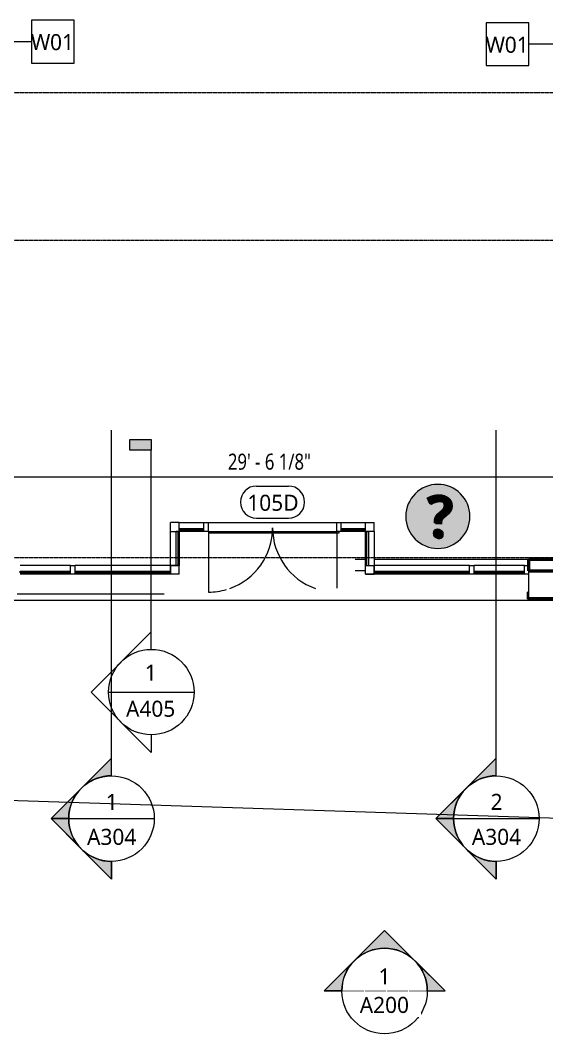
# Model space of a CAD drawing. Header units: inches. Extents: x -1548 to 1644, y -860 to 924.
# Drawn here: x -565 to -269, y -598 to -29 of the extents above; entities that cross this region are included whole.
import ezdxf

# ---------------------------------------------------------------- set-up
doc = ezdxf.new("R2010")
doc.units = ezdxf.units.IN
doc.header["$MEASUREMENT"] = 0
doc.linetypes.add('Grid Line', pattern=[0.875, 0.5, -0.125, 0.125, -0.125])
for name, color, linetype, lineweight in [('A-ANNO-DIMS', 211, 'Continuous', 9), ('A-ANNO-DIMS-96', 211, 'Continuous', 9), ('A-ANNO-NOTE', 131, 'Continuous', 9), ('A-COLS', 52, 'Continuous', 9), ('A-DOOR', 31, 'Continuous', 13), ('A-DOOR-IDEN', 31, 'Continuous', 9), ('A-FLOR', 192, 'Continuous', 13), ('A-GLAZ-CURT', 52, 'Continuous', 9), ('A-GLAZ-CWMG', 51, 'Continuous', 9), ('A-WALL', 113, 'Continuous', 13), ('A-WALL-IDEN', 211, 'Continuous', 9), ('E-ARBL-BNDY', 71, 'Continuous', 9), ('G-ANNO-SYMB', 111, 'Continuous', 9), ('S-GRID', 1, 'Continuous', 9)]:
    doc.layers.add(name, color=color, linetype=linetype, lineweight=lineweight)
doc.styles.add('Arial_2', font='arial.ttf', dxfattribs={"width": 5.3, "height": 3})
doc.styles.add('Trebuchet MS', font='trebuc.ttf', dxfattribs={"width": 0.8, "height": 9})
doc.styles.add('Trebuchet MS_1', font='trebuc.ttf', dxfattribs={"height": 9})
doc.styles.add('Trebuchet MS_B_1', font='trebucbd.ttf', dxfattribs={"height": 0.25})
doc.dimstyles.new('Linear_-_3_32__Trebuchet_MS', dxfattribs={"dimscale": 12, "dimtxt": 9.278558, "dimasz": 0.375, "dimexe": 0.5, "dimexo": 0.5, "dimgap": 0.125, "dimtad": 1, "dimdec": 4, "dimrnd": 0.0625, "dimzin": 3, "dimdsep": 46, "dimlunit": 4, "dimtxsty": 'Trebuchet MS', "dimblk1": 'OBLIQUE', "dimblk2": 'OBLIQUE', "dimsah": 1, "dimcen": 0.09, "dimdle": 0.375, "dimazin": 0, "dimtfac": 1, "dimtdec": 4, "dimtix": 1, "dimtmove": 0, "dimatfit": 3, "dimfxl": 1, "dimtvp": 1, "dimfrac": 2, "dimtolj": 1, "dimtzin": 0, "dimarcsym": 2})

# ---------------------------------------------------------------- blocks, each defined once
blk = doc.blocks.new('Snowdon Towers Sample Facades_rvt-1-L1')
at = {"layer": 'A-COLS', "color": 55, "lineweight": 13}
for p, q in [((-279.75, -353.85), (-279.75, -350.1)), ((-279, -350.1), (-279.75, -350.1)), ((-279.75, -353.85), (-279, -353.1)), ((-279.75, -353.85), (-249, -353.85))]:
    blk.add_line(p, q, dxfattribs=at)
at = {"layer": 'A-WALL', "color": 8, "lineweight": 20}
for p, q in [((-279, -338.1), (-249, -338.1)), ((-279, -350.1), (-279, -338.1)), ((-279, -353.1), (-279, -350.1)), ((-279, -353.1), (-249, -353.1))]:
    blk.add_line(p, q, dxfattribs=at)
blk = doc.blocks.new('Snowdon Towers Sample Structural_rvt-1-L1')
at = {"layer": 'A-FLOR', "color": 10}
blk.add_line((-566.25, -351), (-483.65, -351), dxfattribs=at)
blk = doc.blocks.new('Snowdon Towers Sample Electrical_rvt-1-L1')
at = {"layer": 'E-ARBL-BNDY', "color": 253}
blk.add_line((-602.38, -354.5), (47, -354.5), dxfattribs=at)
blk = doc.blocks.new('Snowdon Towers Sample Site_rvt-1-L1')
at = {"layer": 'A-FLOR', "color": 10}
for p, q in [((-458.88, -315.97), (-386.88, -315.97)), ((73.41, -488.28), (-955.71, -454.21))]:
    blk.add_line(p, q, dxfattribs=at)
blk = doc.blocks.new('System Panel - Glazed-1447785-L1')
at = {"layer": 'A-GLAZ-CURT', "lineweight": 13}
for p, q in [((-14.125, -0.75), (14.125, -0.75)), ((-14.125, -1.75), (-14.125, -0.75)), ((14.125, -1.75), (-14.125, -1.75)), ((14.125, -1.75), (14.125, -0.75))]:
    blk.add_line(p, q, dxfattribs=at)
blk = doc.blocks.new('System Panel - Glazed-1447786-L1')
at = {"layer": 'A-GLAZ-CURT', "lineweight": 13}
for p, q in [((-26.75, -0.75), (26.75, -0.75)), ((-26.75, -1.75), (-26.75, -0.75)), ((26.75, -1.75), (-26.75, -1.75)), ((26.75, -1.75), (26.75, -0.75))]:
    blk.add_line(p, q, dxfattribs=at)
blk = doc.blocks.new('Rectangular Mullion - 2_5_ x 5_ rectangular-1447787-L1')
at = {"layer": 'A-GLAZ-CWMG', "lineweight": 20}
for p, q in [((0, 2.5), (-2.5, 2.5)), ((-2.5, 2.5), (-2.5, -2.5)), ((0, 2.5), (0, -2.5)), ((-2.5, -2.5), (0, -2.5))]:
    blk.add_line(p, q, dxfattribs=at)
blk = doc.blocks.new('Rectangular Mullion - 2_5_ x 5_ rectangular-1442817-L1')
at = {"layer": 'A-GLAZ-CWMG'}
for p, q in [((-564.5, -334.97), (-536.25, -334.97)), ((-536.25, -339.97), (-564.5, -339.97))]:
    blk.add_line(p, q, dxfattribs=at)
blk = doc.blocks.new('Rectangular Mullion - 2_5_ x 5_ rectangular-1442818-L1')
at = {"layer": 'A-GLAZ-CWMG'}
for p, q in [((-533.75, -334.97), (-480.25, -334.97)), ((-480.25, -339.97), (-533.75, -339.97))]:
    blk.add_line(p, q, dxfattribs=at)
blk = doc.blocks.new('Rectangular Mullion - 2_5_ x 5_ rectangular-1447778-L1')
at = {"layer": 'A-GLAZ-CWMG', "lineweight": 20}
for p, q in [((1.25, 2.5), (-1.25, 2.5)), ((-1.25, 2.5), (-1.25, -2.5)), ((1.25, 2.5), (1.25, -2.5)), ((-1.25, -2.5), (1.25, -2.5))]:
    blk.add_line(p, q, dxfattribs=at)
blk = doc.blocks.new('Rectangular Mullion - 5_ x 5_ rectangular _Off Center-Left_-1448542-L1')
at = {"layer": 'A-GLAZ-CWMG', "lineweight": 20}
for p, q in [((3.75, 2.5), (-1.25, 2.5)), ((-1.25, 2.5), (-1.25, -2.5)), ((3.75, 2.5), (3.75, -2.5)), ((-1.25, -2.5), (3.75, -2.5))]:
    blk.add_line(p, q, dxfattribs=at)
blk = doc.blocks.new('Rectangular Mullion - 5_ x 5_ rectangular _Off Center-Right_-1448630-L1')
at = {"layer": 'A-GLAZ-CWMG', "lineweight": 20}
for p, q in [((1.25, 2.5), (-3.75, 2.5)), ((-3.75, 2.5), (-3.75, -2.5)), ((1.25, 2.5), (1.25, -2.5)), ((-3.75, -2.5), (1.25, -2.5))]:
    blk.add_line(p, q, dxfattribs=at)
blk = doc.blocks.new('Rectangular Mullion - 5_ x 5_ rectangular _Off Center-Right_-1448646-L1')
at = {"layer": 'A-GLAZ-CWMG', "lineweight": 20}
for p, q in [((0, 2.5), (-5, 2.5)), ((-5, 2.5), (-5, -2.5)), ((0, 2.5), (0, -2.5)), ((-5, -2.5), (0, -2.5))]:
    blk.add_line(p, q, dxfattribs=at)
blk = doc.blocks.new('System Panel - Threshold-1447764-L1')
at = {"layer": 'A-GLAZ-CURT'}
for p, q in [((-36.625, 2.5), (35.375, 2.5)), ((-36.625, -2.5), (-36.625, -3.5)), ((36.625, -3.5), (-36.625, -3.5)), ((36.625, -2.5), (36.625, -3.5))]:
    blk.add_line(p, q, dxfattribs=at)
blk = doc.blocks.new('Quad Corner Mullion - 5_ x 5_ Quad Corner-1448309-L1')
at = {"layer": 'A-GLAZ-CWMG', "lineweight": 20}
for p, q in [((2.5, 2.5), (-2.5, 2.5)), ((-2.5, 2.5), (-2.5, -2.5)), ((2.5, 2.5), (2.5, -2.5)), ((-2.5, -2.5), (2.5, -2.5))]:
    blk.add_line(p, q, dxfattribs=at)
blk = doc.blocks.new('Door-Curtain-Wall-Double-Storefront - Door-Curtain-Wall-Double-Storefront-1734871-L1')
at = {"layer": 'A-DOOR', "lineweight": 9}
for p, q in [((-36, -2.5), (-36, -36.5)), ((36, -2.5), (36, -34.39))]:
    blk.add_line(p, q, dxfattribs=at)
for centre, start, end in [((-36, -0.5), 289.3533, 0), ((36, -0.5), 180, 250.6467), ((-36, -0.5), 270, 286.4062)]:
    blk.add_arc(centre, 36, start, end, dxfattribs=at)
blk = doc.blocks.new('System Panel - Glazed-1448054-L1')
at = {"layer": 'A-GLAZ-CURT', "lineweight": 13}
for p, q in [((-6.9375, -0.75), (6.9375, -0.75)), ((-6.9375, -1.75), (-6.9375, -0.75)), ((6.9375, -1.75), (-6.9375, -1.75)), ((6.9375, -1.75), (6.9375, -0.75))]:
    blk.add_line(p, q, dxfattribs=at)
blk = doc.blocks.new('System Panel - Glazed-1448055-L1')
at = {"layer": 'A-GLAZ-CURT', "lineweight": 13}
for p, q in [((-6.8125, -0.75), (6.8125, -0.75)), ((-6.8125, -1.75), (-6.8125, -0.75)), ((6.8125, -1.75), (-6.8125, -1.75)), ((6.8125, -1.75), (6.8125, -0.75))]:
    blk.add_line(p, q, dxfattribs=at)
blk = doc.blocks.new('Rectangular Mullion - 2_5_ x 5_ rectangular-1448048-L1')
at = {"layer": 'A-GLAZ-CWMG', "lineweight": 20}
for p, q in [((1.25, 2.5), (-1.25, 2.5)), ((-1.25, 2.5), (-1.25, -2.5)), ((1.25, 2.5), (1.25, -2.5)), ((-1.25, -2.5), (1.25, -2.5))]:
    blk.add_line(p, q, dxfattribs=at)
blk = doc.blocks.new('Quad Corner Mullion - 5_ x 5_ Quad Corner-1448327-L1')
at = {"layer": 'A-GLAZ-CWMG', "lineweight": 20}
for p, q in [((2.5, 2.5), (-2.5, 2.5)), ((-2.5, 2.5), (-2.5, -2.5)), ((2.5, 2.5), (2.5, -2.5)), ((-2.5, -2.5), (2.5, -2.5))]:
    blk.add_line(p, q, dxfattribs=at)
blk = doc.blocks.new('Rectangular Mullion - 2_5_ x 5_ rectangular-1448035-L1')
at = {"layer": 'A-GLAZ-CWMG'}
for p, q in [((-384.38, -310.97), (-370.75, -310.97)), ((-370.75, -315.97), (-384.38, -315.97))]:
    blk.add_line(p, q, dxfattribs=at)
blk = doc.blocks.new('Rectangular Mullion - 2_5_ x 5_ rectangular-1448036-L1')
at = {"layer": 'A-GLAZ-CWMG'}
for p, q in [((-475.25, -310.97), (-461.38, -310.97)), ((-461.38, -315.97), (-475.25, -315.97))]:
    blk.add_line(p, q, dxfattribs=at)
blk = doc.blocks.new('System Panel - Glazed-1448276-L1')
at = {"layer": 'A-GLAZ-CURT', "lineweight": 13}
for p, q in [((-9.5, -0.75), (9.5, -0.75)), ((-9.5, -1.75), (-9.5, -0.75)), ((9.5, -1.75), (-9.5, -1.75)), ((9.5, -1.75), (9.5, -0.75))]:
    blk.add_line(p, q, dxfattribs=at)
blk = doc.blocks.new('Rectangular Mullion - 5_ x 5_ rectangular _Off Center-Right_-1448689-L1')
at = {"layer": 'A-GLAZ-CWMG', "lineweight": 20}
for p, q in [((0, 2.5), (-5, 2.5)), ((-5, 2.5), (-5, -2.5)), ((0, 2.5), (0, -2.5)), ((-5, -2.5), (0, -2.5))]:
    blk.add_line(p, q, dxfattribs=at)
blk = doc.blocks.new('Rectangular Mullion - 2_5_ x 5_ rectangular-1448154-L1')
at = {"layer": 'A-GLAZ-CWMG'}
for p, q in [((-370.75, -334.97), (-370.75, -315.97)), ((-365.75, -315.97), (-365.75, -334.97))]:
    blk.add_line(p, q, dxfattribs=at)
blk = doc.blocks.new('Elevation - Filled Arrow-363604-L1')
at = {"layer": 'G-ANNO-SYMB'}
blk.add_circle((0, 0), 0.25, dxfattribs=at)
blk = doc.blocks.new('Elevation - Filled Arrow-363555-L1')
at = {"layer": 'G-ANNO-SYMB'}
h = blk.add_hatch(color=256, dxfattribs=at)
edge = h.paths.add_edge_path()
edge.add_line((0, 0.3536), (0.1768, 0.1768))
edge.add_arc((0, 0), 0.25, 45, 135)
edge.add_line((-0.1768, 0.1768), (0, 0.3536))
h = blk.add_hatch(color=256, dxfattribs=at)
edge = h.paths.add_edge_path()
edge.add_line((0.3536, 0), (0.25, 0))
edge.add_arc((0, 0), 0.25, 360, 405)
edge.add_line((0.1768, 0.1768), (0.3536, 0))
edge = h.paths.add_edge_path()
edge.add_line((-0.3536, 0), (-0.1768, 0.1768))
edge.add_arc((0, 0), 0.25, 135, 180)
edge.add_line((-0.25, 0), (-0.3536, 0))
for p, q in [((0, 0.3536), (-0.3536, 0)), ((0, 0.3536), (-0.1768, 0.1768)), ((0.3536, 0), (0, 0.3536)), ((0.1768, 0.1768), (0, 0.3536)), ((-0.1768, 0.1768), (-0.3536, 0)), ((0.3536, 0), (0.1768, 0.1768)), ((-0.25, 0), (-0.3536, 0)), ((0.25, 0), (0.3536, 0)), ((-0.3536, 0), (-0.25, 0)), ((0.25, 0), (0.3536, 0))]:
    blk.add_line(p, q, dxfattribs=at)
for start, end in [(45, 135), (135, 180), (360, 45)]:
    blk.add_arc((0, 0), 0.25, start, end, dxfattribs=at)
blk = doc.blocks.new('DIMBLOCK25-L1')
at = {"layer": 'A-ANNO-DIMS-96'}
for p, q in [((-603, -285.29), (-603, -279.29)), ((-248.88, -285.29), (-248.88, -279.29)), ((-607.5, -285.29), (-248.88, -285.29)), ((-603, -285.29), (-603, -288.11)), ((-248.88, -285.29), (-248.88, -288.11))]:
    blk.add_line(p, q, dxfattribs=at)
at = {"layer": 'A-ANNO-DIMS-96', "lineweight": 70}
for p, q in [((-603, -285.29), (-600.75, -283.04)), ((-248.88, -285.29), (-246.63, -283.04)), ((-603, -285.29), (-605.25, -287.54)), ((-248.88, -285.29), (-251.13, -287.54))]:
    blk.add_line(p, q, dxfattribs=at)
at = {"layer": 'A-ANNO-DIMS-96', "color": 0, "insert": (-447.95, -272.27), "char_height": 9, "width": 52.8406, "attachment_point": 1, "line_spacing_factor": 1.048425, "style": 'Trebuchet MS'}
blk.add_mtext('29\' - 6 1/8"', dxfattribs=at)
blk = doc.blocks.new('_Oblique')
at = {"color": 0, "linetype": 'ByBlock', "lineweight": -2}
blk.add_line((-0.5, -0.5), (0.5, 0.5), dxfattribs=at)
blk = doc.blocks.new('Section - 1_16_ x 1_8_-362314-L1')
at = {"layer": 'G-ANNO-SYMB'}
blk.add_hatch(color=256, dxfattribs=at).paths.add_polyline_path([(0, 0.125), (0, 0), (-0.0625, 0), (-0.0625, 0.125)])
for p, q in [((0, 0.125), (-0.0625, 0.125)), ((-0.0625, 0.125), (-0.0625, 0)), ((0, 0), (0, 0.125)), ((-0.0625, 0), (0, 0))]:
    blk.add_line(p, q, dxfattribs=at)
blk = doc.blocks.new('Section - Section Head - Open-55466-L1')
at = {"layer": 'G-ANNO-SYMB'}
for p, q in [((-0.6032, 0), (-0.2508, 0.3524)), ((0.1017, 0), (-0.2508, 0.3524)), ((-0.5, 0), (-0.6032, 0)), ((0, 0), (0.1017, 0))]:
    blk.add_line(p, q, dxfattribs=at)
blk.add_circle((-0.25, 0), 0.25, dxfattribs=at)
blk = doc.blocks.new('Section - Section Head - Filled-22785-L1')
at = {"layer": 'G-ANNO-SYMB'}
h = blk.add_hatch(color=256, dxfattribs=at)
edge = h.paths.add_edge_path()
edge.add_line((-0.4268, 0.1768), (-0.25, 0.3536))
edge.add_line((-0.25, 0.3536), (-0.25, 0.25))
edge.add_arc((-0.25, 0), 0.25, 90, 135)
h = blk.add_hatch(color=256, dxfattribs=at)
edge = h.paths.add_edge_path()
edge.add_arc((-0.25, 0), 0.25, 45, 90)
edge.add_line((-0.25, 0.25), (-0.25, 0.3536))
edge.add_line((-0.25, 0.3536), (-0.0732, 0.1768))
h = blk.add_hatch(color=256, dxfattribs=at)
edge = h.paths.add_edge_path()
edge.add_arc((-0.25, 0), 0.2503, 137.9216, 180)
edge.add_line((-0.5003, 0), (-0.6036, 0))
edge.add_line((-0.6036, 0), (-0.4358, 0.1678))
h = blk.add_hatch(color=256, dxfattribs=at)
edge = h.paths.add_edge_path()
edge.add_line((-0.0642, 0.1678), (0.1036, 0))
edge.add_line((0.1036, 0), (0.0003, 0))
edge.add_arc((-0.25, 0), 0.2503, 0, 42.0784)
for p, q in [((-0.25, 0.3536), (-0.6036, 0)), ((-0.25, 0.3536), (-0.4268, 0.1768)), ((-0.25, 0.3536), (0.1036, 0)), ((-0.25, 0.25), (-0.25, 0.3536)), ((-0.0732, 0.1768), (-0.25, 0.3536)), ((-0.25, 0.3536), (-0.25, 0.25)), ((-0.4358, 0.1678), (-0.6036, 0)), ((0.1036, 0), (-0.0642, 0.1678)), ((-0.5, 0), (-0.6036, 0)), ((-0.6036, 0), (-0.5003, 0)), ((0.0003, 0), (0.1036, 0)), ((0, 0), (0.1036, 0))]:
    blk.add_line(p, q, dxfattribs=at)
blk.add_circle((-0.25, 0), 0.25, dxfattribs=at)
for radius, start, end in [(0.25, 90, 135), (0.25, 45, 90), (0.2503, 137.9216, 180), (0.2503, 0, 42.0784)]:
    blk.add_arc((-0.25, 0), radius, start, end, dxfattribs=at)
blk = doc.blocks.new('Wall Tag - 1_4_-1225328-L1')
at = {"layer": 'A-WALL-IDEN'}
for p, q in [((-0.125, 0.125), (-0.125, -0.125)), ((0.125, 0.125), (-0.125, 0.125)), ((0.125, -0.125), (0.125, 0.125)), ((-0.125, -0.125), (0.125, -0.125))]:
    blk.add_line(p, q, dxfattribs=at)
blk = doc.blocks.new('Door Tag - Door Tag-2240266-L1')
at = {"layer": 'A-DOOR-IDEN'}
for p, q in [((-0.09375, 0.09375), (0.09375, 0.09375)), ((-0.09375, -0.09375), (0.09375, -0.09375))]:
    blk.add_line(p, q, dxfattribs=at)
for centre, start, end in [((-0.09375, 0), 90, 270), ((0.09375, 0), 270, 90)]:
    blk.add_arc(centre, 0.09375, start, end, dxfattribs=at)
blk = doc.blocks.new('Help Button - Select for Help Link-2350001-L1')
at = {"layer": 'A-ANNO-NOTE'}
h = blk.add_hatch(color=256, dxfattribs=at)
edge = h.paths.add_edge_path()
edge.add_arc((0, 0), 0.1875, 0, 180)
edge.add_arc((0, 0), 0.1875, 180, 360)
at = {"layer": 'A-ANNO-NOTE', "lineweight": 20}
for start, end in [(360, 180), (180, 360)]:
    blk.add_arc((0, 0), 0.1875, start, end, dxfattribs=at)
at = {"layer": 'A-ANNO-NOTE', "char_height": 0.25, "width": 0.183062, "attachment_point": 1, "style": 'Trebuchet MS_B_1'}
for insert in [(-0.0685, 0.1258), (-0.0595, 0.1207)]:
    blk.add_mtext('\\fTrebuchet MS|b1|i0|c0|p34|;?', dxfattribs=dict(at, insert=insert))

msp = doc.modelspace()

# ---------------------------------------------------------------- linework, layer by layer
at = {"layer": 'A-WALL'}
for p, q in [((-376.5642, -331.47476), (-370.75, -331.47476)), ((-365.75, -331.47476), (-279, -331.47476)), ((-370.75, -338.09976), (-376.5642, -338.09976))]:
    msp.add_line(p, q, dxfattribs=at)
at = {"layer": 'A-WALL', "lineweight": 50}
for p, q in [((-279, -331.47476), (-248.875, -331.47476)), ((-279, -338.09976), (-279, -331.47476)), ((-279, -338.09976), (-248.875, -338.09976))]:
    msp.add_line(p, q, dxfattribs=at)
at = {"layer": 'A-WALL-IDEN'}
for p, q in [((-594.25, -40.96277), (-558.52453, -40.96277)), ((-243, -42.43605), (-278.78319, -42.43605))]:
    msp.add_line(p, q, dxfattribs=at)
at = {"layer": 'G-ANNO-SYMB'}
for p, q in [((-513.28888, -453.15975), (-513.28888, -259.11676)), ((-297.28888, -453.15975), (-297.28888, -259.11676)), ((-490.95209, -382.14808), (-490.95209, -270.39748)), ((-514.95209, -406.14808), (-466.95209, -406.14808)), ((-537.28888, -477.15975), (-489.28888, -477.15975)), ((-321.28888, -477.15975), (-273.28888, -477.15975))]:
    msp.add_line(p, q, dxfattribs=at)
at = {"layer": 'S-GRID', "linetype": 'Grid Line'}
for p, q in [((-1479.1199, -69.5), (1029.23722, -69.5)), ((-1479.1199, -152.5), (1029.23722, -152.5)), ((-1479.1199, -330.5), (1029.23722, -330.5))]:
    msp.add_line(p, q, dxfattribs=at)

# ---------------------------------------------------------------- block references
at = {"lineweight": 5}
for name in ['Snowdon Towers Sample Site_rvt-1-L1', 'Snowdon Towers Sample Electrical_rvt-1-L1', 'Snowdon Towers Sample Structural_rvt-1-L1', 'Snowdon Towers Sample Facades_rvt-1-L1']:
    msp.add_blockref(name, (0, 0), dxfattribs=at)
at = {"layer": 'A-ANNO-NOTE', "xscale": 96, "yscale": 96, "zscale": 96}
msp.add_blockref('Help Button - Select for Help Link-2350001-L1', (-330.07869, -307.5), dxfattribs=at)
at = {"layer": 'A-DOOR'}
msp.add_blockref('Door-Curtain-Wall-Double-Storefront - Door-Curtain-Wall-Double-Storefront-1734871-L1', (-422.875, -313.47476), dxfattribs=at)
at = {"layer": 'A-DOOR-IDEN', "xscale": 95.99999999999994, "yscale": 95.99999999999994, "zscale": 95.99999999999994}
msp.add_blockref('Door Tag - Door Tag-2240266-L1', (-422.87606, -299.47476), dxfattribs=at)
at = {"layer": 'A-GLAZ-CURT'}
msp.add_blockref('System Panel - Threshold-1447764-L1', (-422.25, -313.47476), dxfattribs=at)
at = {"layer": 'A-GLAZ-CURT', "lineweight": 13}
for p, rotation in [((-477.75, -325.47476), 89.99999999999959), ((-368.25, -325.47476), 269.9999999999999)]:
    msp.add_blockref('System Panel - Glazed-1448276-L1', p, dxfattribs=dict(at, rotation=rotation))
for name, p in [('System Panel - Glazed-1448054-L1', (-468.3125, -313.47476)), ('System Panel - Glazed-1448055-L1', (-377.5625, -313.47476)), ('System Panel - Glazed-1447785-L1', (-550.375, -337.47476)), ('System Panel - Glazed-1447786-L1', (-507, -337.47476)), ('System Panel - Glazed-1447786-L1', (-339, -337.47476)), ('System Panel - Glazed-1447785-L1', (-295.625, -337.47476))]:
    msp.add_blockref(name, p, dxfattribs=at)
at = {"layer": 'A-GLAZ-CWMG'}
for name, p, rotation in [('Quad Corner Mullion - 5_ x 5_ Quad Corner-1448309-L1', (-477.75, -313.47476), 180), ('Rectangular Mullion - 2_5_ x 5_ rectangular-1448154-L1', (-846, -650.94953), 180), ('Rectangular Mullion - 5_ x 5_ rectangular _Off Center-Right_-1448646-L1', (-477.75, -339.97476), 269.9999999999996)]:
    msp.add_blockref(name, p, dxfattribs=dict(at, rotation=rotation))
for name, p in [('Rectangular Mullion - 2_5_ x 5_ rectangular-1448036-L1', (0, 0)), ('Rectangular Mullion - 2_5_ x 5_ rectangular-1448035-L1', (0, 0)), ('Rectangular Mullion - 2_5_ x 5_ rectangular-1448154-L1', (0, 0)), ('Rectangular Mullion - 2_5_ x 5_ rectangular-1442817-L1', (0, 0)), ('Rectangular Mullion - 2_5_ x 5_ rectangular-1442818-L1', (0, 0)), ('Rectangular Mullion - 2_5_ x 5_ rectangular-1442818-L1', (168, 0)), ('Rectangular Mullion - 2_5_ x 5_ rectangular-1442817-L1', (254.75, 0))]:
    msp.add_blockref(name, p, dxfattribs=at)
at = {"layer": 'A-GLAZ-CWMG', "lineweight": 20, "extrusion": (0, 0, -1)}
for name, p, rotation in [('Rectangular Mullion - 2_5_ x 5_ rectangular-1448048-L1', (460.125, -313.47476), 180), ('Rectangular Mullion - 2_5_ x 5_ rectangular-1448048-L1', (385.625, -313.47476), 180), ('Quad Corner Mullion - 5_ x 5_ Quad Corner-1448327-L1', (368.25, -313.47476), 180), ('Rectangular Mullion - 2_5_ x 5_ rectangular-1447778-L1', (535, -337.47476), 180), ('Rectangular Mullion - 5_ x 5_ rectangular _Off Center-Left_-1448542-L1', (479, -337.47476), 180), ('Rectangular Mullion - 5_ x 5_ rectangular _Off Center-Right_-1448630-L1', (367, -337.47476), 180), ('Rectangular Mullion - 5_ x 5_ rectangular _Off Center-Right_-1448689-L1', (368.25, -339.97476), 270.0000000000001), ('Rectangular Mullion - 2_5_ x 5_ rectangular-1447778-L1', (311, -337.47476), 180), ('Rectangular Mullion - 2_5_ x 5_ rectangular-1447787-L1', (279, -337.47476), 180)]:
    msp.add_blockref(name, p, dxfattribs=dict(at, rotation=rotation))
at = {"layer": 'A-WALL-IDEN', "xscale": 95.99999999999994, "yscale": 95.99999999999994, "zscale": 95.99999999999994}
for p in [(-546.25, -40.96277), (-291, -42.43605)]:
    msp.add_blockref('Wall Tag - 1_4_-1225328-L1', p, dxfattribs=at)
at = {"layer": 'G-ANNO-SYMB', "extrusion": (0, 0, -1), "xscale": 95.99999999999994, "yscale": 95.99999999999994, "zscale": 95.99999999999994, "rotation": 270.0000000000003}
msp.add_blockref('Section - 1_16_ x 1_8_-362314-L1', (490.95209, -270.39748), dxfattribs=at)
at = {"layer": 'G-ANNO-SYMB', "xscale": 95.99999999999994, "yscale": 95.99999999999994, "zscale": 95.99999999999994}
for name, p, rotation in [('Section - Section Head - Open-55466-L1', (-490.95209, -382.14808), 89.99999999999987), ('Section - Section Head - Filled-22785-L1', (-513.28888, -453.15975), 89.99999999999991), ('Section - Section Head - Filled-22785-L1', (-297.28888, -453.15975), 89.99999999999991)]:
    msp.add_blockref(name, p, dxfattribs=dict(at, rotation=rotation))
msp.add_blockref('Elevation - Filled Arrow-363604-L1', (-360, -573.94113), dxfattribs=at)

# ---------------------------------------------------------------- texts
at = {"layer": 'A-DOOR-IDEN', "char_height": 9, "attachment_point": 1, "style": 'Trebuchet MS_1'}
for s, insert, width in [('105', (-437.05281, -295.34386), 24.543), ('D', (-416.80281, -295.34386), 9.393)]:
    msp.add_mtext(s, dxfattribs=dict(at, insert=insert, width=width))
at = {"layer": 'A-WALL-IDEN', "char_height": 9, "attachment_point": 1, "style": 'Trebuchet MS_1'}
for s, insert, width in [('W', (-558.52453, -36.72884), 13.029), ('01', (-547.77453, -36.72884), 16.362), ('W', (-303.27453, -38.20211), 13.029), ('01', (-292.52453, -38.20211), 16.362)]:
    msp.add_mtext(s, dxfattribs=dict(at, insert=insert, width=width))
at = {"layer": 'G-ANNO-SYMB', "char_height": 9, "attachment_point": 1, "style": 'Trebuchet MS_1'}
for s, insert, width in [('1', (-494.60447, -390.70912), 8.181), ('A', (-505.11155, -410.97687), 9.09), ('405', (-497.61155, -410.97687), 24.543), ('1', (-516.47758, -463.26411), 8.181), ('2', (-300.47758, -463.26411), 8.181), ('A', (-526.98466, -482.90035), 9.09), ('304', (-519.48466, -482.90035), 24.543), ('A', (-310.98466, -482.90035), 9.09), ('304', (-303.48466, -482.90035), 24.543)]:
    msp.add_mtext(s, dxfattribs=dict(at, insert=insert, width=width))

# ---------------------------------------------------------------- dimensions: what is measured, and where the dimension line sits
at = {"layer": 'A-ANNO-DIMS'}
dim = msp.add_linear_dim(base=(-248.875, -285.28721), p1=(-603, -282.10523), p2=(-248.875, -282.10523), dimstyle='Linear_-_3_32__Trebuchet_MS', override={"dimpost": '<>', "dimfxl": 354.125}, dxfattribs=at)
dim.commit()
dim.dimension.update_dxf_attribs({"geometry": 'DIMBLOCK25-L1', "text_midpoint": (-425.9375, -279.19327)})

# ---------------------------------------------------------------- next in the draw order: texts
at = {"layer": 'G-ANNO-SYMB', "insert": (-363.40558, -561.28247), "char_height": 9, "width": 8.181, "attachment_point": 1, "style": 'Trebuchet MS_1', "bg_fill": 3, "box_fill_scale": 1.25, "bg_fill_color": 9, "bg_fill_true_color": 13158600, "bg_fill_transparency": 0}
msp.add_mtext('1', dxfattribs=at)

# ---------------------------------------------------------------- next in the draw order: texts
at = {"layer": 'G-ANNO-SYMB', "insert": (-373.90558, -577.28247), "char_height": 9, "width": 9.09, "attachment_point": 1, "style": 'Trebuchet MS_1', "bg_fill": 3, "box_fill_scale": 1.25, "bg_fill_color": 9, "bg_fill_true_color": 13158600, "bg_fill_transparency": 0}
msp.add_mtext('A', dxfattribs=at)

# ---------------------------------------------------------------- next in the draw order: texts
at = {"layer": 'G-ANNO-SYMB', "insert": (-366.40558, -577.28247), "char_height": 9, "width": 24.543, "attachment_point": 1, "style": 'Trebuchet MS_1', "bg_fill": 3, "box_fill_scale": 1.25, "bg_fill_color": 9, "bg_fill_true_color": 13158600, "bg_fill_transparency": 0}
msp.add_mtext('201', dxfattribs=at)

# ---------------------------------------------------------------- next in the draw order: block references
at = {"layer": 'G-ANNO-SYMB', "xscale": 95.99999999999994, "yscale": 95.99999999999994, "zscale": 95.99999999999994}
for name in ['Elevation - Filled Arrow-363555-L1', 'Elevation - Filled Arrow-363604-L1']:
    msp.add_blockref(name, (-360, -573.94113), dxfattribs=at)

# ---------------------------------------------------------------- next in the draw order: texts
at = {"layer": 'G-ANNO-SYMB', "insert": (-383.63642, -570.20974), "char_height": 3, "width": 57.8124, "attachment_point": 1, "style": 'Arial_2'}
msp.add_mtext('____', dxfattribs=at)

# ---------------------------------------------------------------- next in the draw order: texts
at = {"layer": 'G-ANNO-SYMB', "insert": (-363.40558, -561.28247), "char_height": 9, "width": 8.181, "attachment_point": 1, "style": 'Trebuchet MS_1', "bg_fill": 3, "box_fill_scale": 1.25, "bg_fill_color": 9, "bg_fill_true_color": 13158600, "bg_fill_transparency": 0}
msp.add_mtext('1', dxfattribs=at)

# ---------------------------------------------------------------- next in the draw order: texts
at = {"layer": 'G-ANNO-SYMB', "insert": (-373.90558, -577.28247), "char_height": 9, "width": 9.09, "attachment_point": 1, "style": 'Trebuchet MS_1', "bg_fill": 3, "box_fill_scale": 1.25, "bg_fill_color": 9, "bg_fill_true_color": 13158600, "bg_fill_transparency": 0}
msp.add_mtext('A', dxfattribs=at)

# ---------------------------------------------------------------- next in the draw order: texts
at = {"layer": 'G-ANNO-SYMB', "insert": (-366.40558, -577.28247), "char_height": 9, "width": 24.543, "attachment_point": 1, "style": 'Trebuchet MS_1', "bg_fill": 3, "box_fill_scale": 1.25, "bg_fill_color": 9, "bg_fill_true_color": 13158600, "bg_fill_transparency": 0}
msp.add_mtext('200', dxfattribs=at)

# ---------------------------------------------------------------- next in the draw order: block references
at = {"layer": 'G-ANNO-SYMB', "xscale": 95.99999999999994, "yscale": 95.99999999999994, "zscale": 95.99999999999994}
msp.add_blockref('Elevation - Filled Arrow-363555-L1', (-360, -573.94113), dxfattribs=at)

# ---------------------------------------------------------------- next in the draw order: texts
at = {"layer": 'G-ANNO-SYMB', "insert": (-383.63642, -570.20974), "char_height": 3, "width": 57.8124, "attachment_point": 1, "style": 'Arial_2'}
msp.add_mtext('____', dxfattribs=at)

doc.saveas('drawing.dxf')
